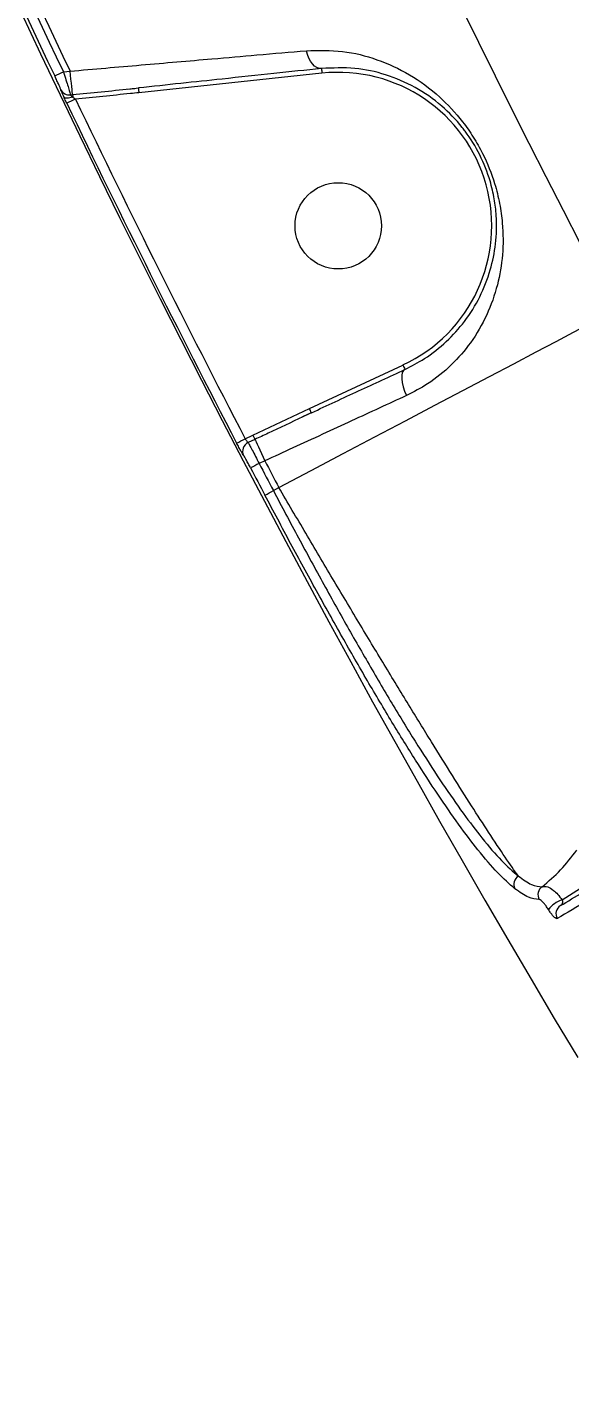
# Model space of a CAD drawing. Header units: millimetres. Extents: x -7245 to 6306, y -6696 to 5973.
# Drawn here: x -3454.4 to -3397.8, y 1660.8 to 1803 of the extents above; entities that cross this region are included whole.
import ezdxf

# ---------------------------------------------------------------- set-up
doc = ezdxf.new("R2010")
doc.units = ezdxf.units.MM
for name, color, linetype in [('DIKOM_ОБЪЕКТ', 7, 'Continuous'), ('DIKOM_РАЗМЕР_ЗОНА', 7, 'Continuous'), ('DIKOM_РАЗМЕР_ОБЪЕКТА', 7, 'Continuous')]:
    doc.layers.add(name, color=color, linetype=linetype)
doc.styles.add('style1', font='arial.ttf', dxfattribs={"width": 0.8})
doc.dimstyles.new('1-50', dxfattribs={"dimtxt": 300, "dimasz": 200, "dimexe": 100, "dimexo": 0, "dimgap": 100, "dimtad": 1, "dimtxsty": 'style1', "dimcen": 200, "dimclrd": 7, "dimclre": 7, "dimclrt": 7, "dimadec": 1, "dimazin": 2, "dimtfac": 1, "dimtmove": 0, "dimatfit": 2, "dimfxl": 0, "dimlwd": 25, "dimlwe": 18, "dimarcsym": 0})

# ---------------------------------------------------------------- blocks, each defined once
blk = doc.blocks.new('*D10')
at = {"layer": 'Defpoints', "color": 0, "transparency": 16777216}
for p in [(-4365.71, 2792.53), (4306.16, 475.6), (4306.16, -5965.27)]:
    blk.add_point(p, dxfattribs=at)
at = {"layer": 'DIKOM_РАЗМЕР_ОБЪЕКТА', "color": 7, "lineweight": 18, "transparency": 16777216}
for p, q in [((-4365.71, 2792.53), (-4365.71, -6065.27)), ((4306.16, 475.6), (4306.16, -6065.27))]:
    blk.add_line(p, q, dxfattribs=at)
at = {"layer": 'DIKOM_РАЗМЕР_ОБЪЕКТА', "color": 7, "lineweight": 25, "transparency": 16777216}
blk.add_line((-4165.71, -5965.27), (4106.16, -5965.27), dxfattribs=at)
at = {"layer": 'DIKOM_РАЗМЕР_ОБЪЕКТА', "color": 7, "transparency": 16777216}
for points in [[(-4165.71, -5931.93), (-4165.71, -5998.6), (-4365.71, -5965.27)], [(4106.16, -5931.93), (4106.16, -5998.6), (4306.16, -5965.27)]]:
    blk.add_solid(points, dxfattribs=at)
at = {"layer": 'DIKOM_РАЗМЕР_ОБЪЕКТА', "color": 7, "transparency": 16777216, "insert": (-85.78, -5712.1), "char_height": 300, "attachment_point": 5, "style": 'style1'}
blk.add_mtext('8650', dxfattribs=at)
blk = doc.blocks.new('*D11')
at = {"layer": 'Defpoints', "color": 0, "transparency": 16777216}
for p in [(-3472.32, 4472.83), (-6199.73, -2928.86), (1850.21, -2928.86)]:
    blk.add_point(p, dxfattribs=at)
at = {"layer": 'DIKOM_РАЗМЕР_ОБЪЕКТА', "color": 7, "lineweight": 18, "transparency": 16777216}
for p, q in [((-3472.32, 4472.83), (-6299.73, 4472.83)), ((1850.21, -2928.86), (-6299.73, -2928.86))]:
    blk.add_line(p, q, dxfattribs=at)
at = {"layer": 'DIKOM_РАЗМЕР_ОБЪЕКТА', "color": 7, "lineweight": 25, "transparency": 16777216}
blk.add_line((-6199.73, 4272.83), (-6199.73, -2728.86), dxfattribs=at)
at = {"layer": 'DIKOM_РАЗМЕР_ОБЪЕКТА', "color": 7, "transparency": 16777216}
for points in [[(-6233.06, 4272.83), (-6166.39, 4272.83), (-6199.73, 4472.83)], [(-6233.06, -2728.86), (-6166.39, -2728.86), (-6199.73, -2928.86)]]:
    blk.add_solid(points, dxfattribs=at)
at = {"layer": 'DIKOM_РАЗМЕР_ОБЪЕКТА', "color": 7, "transparency": 16777216, "insert": (-6452.9, 984.54), "char_height": 300, "attachment_point": 5, "rotation": 90, "style": 'style1'}
blk.add_mtext('7400', dxfattribs=at)
blk = doc.blocks.new('*D13')
at = {"layer": 'Defpoints', "color": 0, "transparency": 16777216}
for p in [(-4231.86, 5972.83), (-6795, -4928.88), (1792.4, -4928.88)]:
    blk.add_point(p, dxfattribs=at)
at = {"layer": 'DIKOM_РАЗМЕР_ЗОНА', "color": 7, "lineweight": 18, "transparency": 16777216}
for p, q in [((-4231.86, 5972.83), (-6895, 5972.83)), ((1792.4, -4928.88), (-6895, -4928.88))]:
    blk.add_line(p, q, dxfattribs=at)
at = {"layer": 'DIKOM_РАЗМЕР_ЗОНА', "color": 7, "lineweight": 25, "transparency": 16777216}
blk.add_line((-6795, 5772.83), (-6795, -4728.88), dxfattribs=at)
at = {"layer": 'DIKOM_РАЗМЕР_ЗОНА', "color": 7, "transparency": 16777216}
for points in [[(-6828.33, 5772.83), (-6761.67, 5772.83), (-6795, 5972.83)], [(-6828.33, -4728.88), (-6761.67, -4728.88), (-6795, -4928.88)]]:
    blk.add_solid(points, dxfattribs=at)
at = {"layer": 'DIKOM_РАЗМЕР_ЗОНА', "color": 7, "transparency": 16777216, "insert": (-7048.17, 972.94), "char_height": 300, "attachment_point": 5, "rotation": 90, "style": 'style1'}
blk.add_mtext('10900', dxfattribs=at)

msp = doc.modelspace()

# ---------------------------------------------------------------- linework, layer by layer
at = {"layer": 'DIKOM_ОБЪЕКТ', "color": 7, "linetype": 'Continuous', "lineweight": 15}
for p, q in [((-3450.601, 1798.393), (-3449.905, 1798.467)), ((-3423.654, 1798.246), (-3442.733, 1796.214)), ((-3449.873, 1795.992), (-3449.644, 1796.016)), ((-3443.885, 1796.594), (-3443.159, 1796.672)), ((-3424.967, 1763.296), (-3415.218, 1767.825)), ((-3430.851, 1760.516), (-3424.967, 1763.296)), ((-3425.098, 1762.684), (-3425.756, 1762.378)), ((-3431.658, 1760.141), (-3430.851, 1760.516)), ((-3430.643, 1760.069), (-3431.349, 1759.741)), ((-3429.604, 1757.833), (-3430.203, 1757.555)), ((-3428.716, 1754.723), (-3428.15, 1755.063)), ((-3398.623, 1712.06), (-3396.32, 1713.524))]:
    msp.add_line(p, q, dxfattribs=at)
at = {"layer": 'DIKOM_ОБЪЕКТ', "color": 7, "linetype": 'Continuous', "lineweight": 15, "flags": 128}
for points in [[(-3423.707, 1798.743), (-3423.947, 1798.755), (-3424.187, 1798.839), (-3424.421, 1798.993), (-3424.641, 1799.214), (-3424.843, 1799.493), (-3425.018, 1799.824), (-3425.163, 1800.196), (-3425.272, 1800.598)], [(-3449.644, 1796.016), (-3449.656, 1796.126), (-3449.675, 1796.308), (-3449.702, 1796.556), (-3449.734, 1796.862), (-3449.772, 1797.219), (-3449.815, 1797.613), (-3449.859, 1798.034), (-3449.905, 1798.467)], [(-3449.617, 1795.762), (-3449.777, 1795.709), (-3449.934, 1795.672), (-3450.083, 1795.651), (-3450.219, 1795.648), (-3450.34, 1795.662), (-3450.44, 1795.693), (-3450.517, 1795.741), (-3450.569, 1795.802)], [(-3428.15, 1755.063), (-3424.774, 1756.841), (-3421.429, 1758.603), (-3418.145, 1760.332), (-3414.953, 1762.013), (-3411.881, 1763.631), (-3408.957, 1765.171), (-3406.208, 1766.619), (-3403.66, 1767.961), (-3401.334, 1769.185), (-3399.253, 1770.282), (-3397.436, 1771.239), (-3395.899, 1772.048), (-3394.655, 1772.703), (-3393.717, 1773.197), (-3393.094, 1773.525)], [(-3415.007, 1767.372), (-3415.168, 1767.243), (-3415.281, 1767.03), (-3415.342, 1766.741), (-3415.347, 1766.388), (-3415.299, 1765.984), (-3415.197, 1765.545), (-3415.046, 1765.089), (-3414.852, 1764.634)], [(-3430.851, 1760.516), (-3430.814, 1760.437), (-3430.778, 1760.36), (-3430.745, 1760.288), (-3430.714, 1760.223), (-3430.689, 1760.167), (-3430.668, 1760.122), (-3430.652, 1760.089), (-3430.643, 1760.069)], [(-3430.643, 1760.069), (-3430.596, 1759.969), (-3430.519, 1759.803), (-3430.414, 1759.577), (-3430.284, 1759.297), (-3430.133, 1758.972), (-3429.966, 1758.612), (-3429.788, 1758.229), (-3429.604, 1757.833)]]:
    msp.add_lwpolyline(points, dxfattribs=at)
at = {"layer": 'DIKOM_ОБЪЕКТ', "color": 7, "linetype": 'Continuous', "lineweight": 15}
msp.add_circle((-3421.96, 1782.336), 4.5, dxfattribs=at)
for centre, radius, start, end in [((-2359.315, 2317.953), 1209.999, 182.23574, 210.952609), ((-2359.315, 2317.953), 1168.375, 183.226978, 207.773022), ((-2359.315, 2317.953), 1209.654, 200.242123, 205.459062), ((-2359.315, 2317.953), 1208.655, 200.242123, 205.459062), ((-2359.315, 2317.953), 1207.995, 200.239562, 205.47007), ((-3540.05, 1985.065), 206.997, 295.32623, 295.60281), ((-3341.133, 1807.279), 83.014, 185.90217, 186.24737), ((-3421.96, 1782.336), 16, 294.92125, 96.07875), ((-3449.986, 1796.98), 0.995, 206.15898, 276.53262), ((-3326.378, 1537.869), 285.521, 115.51116, 115.71171), ((-3371.799, 1804.212), 78.276, 186.01057, 186.19766), ((-2359.315, 2317.953), 1208.749, 205.606201, 207.482585), ((-3349.89, 1806.346), 93.395, 185.92135, 186.22818), ((-2359.315, 2317.953), 1209.748, 205.606201, 207.482585), ((-3157.027, 1887.55), 284.599, 204.87744, 204.97811), ((-3490.092, 1732.752), 71.932, 24.72862, 25.12693), ((-3626.558, 2133.943), 421.562, 297.40165, 297.53751), ((-3430.925, 1758.834), 1.001, 115.0291, 206.6926), ((-3345.531, 1594.632), 183.611, 117.46129, 117.77297), ((-2359.315, 2317.953), 1209.654, 207.623157, 207.774786), ((-2359.315, 2317.953), 1208.655, 207.623157, 207.774786), ((-2359.315, 2317.953), 1207.995, 207.624634, 207.773022), ((-3614.148, 2105.895), 397.123, 297.69156, 297.83571), ((-3402.643, 1713.674), 1.018, 122.30251, 206.37905), ((-3400.14, 1712.592), 1.007, 123.78621, 209.68713), ((-3397.639, 1709.131), 3.09, 108.57855, 141.52553), ((-3398.278, 1710.606), 0.993, 121.36374, 210.73461)]:
    msp.add_arc(centre, radius, start, end, dxfattribs=at)
for points, knots in [([(-3449.905, 1798.467), (-3447.429, 1798.682), (-3442.407, 1799.118), (-3435.889, 1799.682), (-3430.112, 1800.181), (-3426.971, 1800.452), (-3425.272, 1800.598)], [0, 0, 0, 0, 0.2848525, 0.5777423, 0.7715654, 1, 1, 1, 1]), ([(-3425.272, 1800.598), (-3424.005, 1800.624), (-3421.469, 1800.677), (-3417.872, 1799.761), (-3414.497, 1798.215), (-3411.519, 1796.034), (-3409.329, 1793.703), (-3407.869, 1791.616), (-3406.653, 1789.471), (-3405.701, 1787.072), (-3405.103, 1784.645), (-3404.757, 1782.14), (-3404.758, 1779.286), (-3405.301, 1776.099), (-3406.392, 1773.017), (-3408.013, 1770.211), (-3410.107, 1767.788), (-3412.369, 1765.917), (-3414.103, 1765.021), (-3414.852, 1764.634)], [0, 0, 0, 0, 0.0759095, 0.1519087, 0.2286349, 0.3051889, 0.3688588, 0.4016235, 0.4343282, 0.4904553, 0.5282371, 0.5660849, 0.6308792, 0.6957715, 0.7645217, 0.8332288, 0.8936827, 0.954061, 1, 1, 1, 1]), ([(-3450.601, 1798.393), (-3450.574, 1798.309), (-3450.459, 1797.957), (-3450.268, 1797.353), (-3450.066, 1796.694), (-3449.921, 1796.198), (-3449.889, 1796.061), (-3449.873, 1795.992)], [0, 0, 0, 0, 0.0749104, 0.3151183, 0.5451325, 0.7715244, 1, 1, 1, 1]), ([(-3423.707, 1798.743), (-3425.342, 1798.569), (-3428.639, 1798.218), (-3433.612, 1797.689), (-3438.35, 1797.184), (-3441.303, 1796.869), (-3442.786, 1796.711)], [0, 0, 0, 0, 0.2794539, 0.5634185, 0.7807142, 1, 1, 1, 1]), ([(-3415.007, 1767.372), (-3414.315, 1767.73), (-3412.716, 1768.558), (-3410.614, 1770.251), (-3408.665, 1772.416), (-3407.118, 1774.922), (-3406.06, 1777.627), (-3405.488, 1780.443), (-3405.411, 1782.929), (-3405.668, 1785.147), (-3406.148, 1787.251), (-3407.119, 1789.757), (-3408.267, 1791.598), (-3409.593, 1793.321), (-3411.302, 1795.071), (-3413.951, 1796.891), (-3416.973, 1798.168), (-3420.223, 1798.893), (-3422.536, 1798.793), (-3423.707, 1798.743)], [0, 0, 0, 0, 0.0465812, 0.1076539, 0.1703355, 0.2401505, 0.3113882, 0.3759948, 0.4419189, 0.4779912, 0.5149305, 0.5671141, 0.618659, 0.6279707, 0.6895042, 0.7654826, 0.8439888, 0.9210157, 1, 1, 1, 1]), ([(-3450.879, 1796.542), (-3450.892, 1796.583), (-3450.918, 1796.665), (-3451.042, 1796.961), (-3451.216, 1797.351), (-3451.38, 1797.706), (-3451.479, 1797.914), (-3451.503, 1797.963)], [0, 0, 0, 0, 0.225045, 0.4496272, 0.6804122, 0.9239054, 1, 1, 1, 1]), ([(-3450.569, 1795.802), (-3450.617, 1795.91), (-3450.723, 1796.143), (-3450.839, 1796.418), (-3450.866, 1796.5), (-3450.879, 1796.542)], [0, 0, 0, 0, 0.2986057, 0.6490846, 1, 1, 1, 1]), ([(-3450.249, 1795.12), (-3450.281, 1795.188), (-3450.394, 1795.423), (-3450.496, 1795.645), (-3450.569, 1795.802)], [0, 0, 0, 0, 0.2884037, 1, 1, 1, 1]), ([(-3449.873, 1795.992), (-3449.865, 1795.982), (-3449.856, 1795.969), (-3449.811, 1795.925), (-3449.741, 1795.862), (-3449.657, 1795.795), (-3449.617, 1795.762)], [0, 0, 0, 0, 0.2616883, 0.3209192, 0.6714558, 1, 1, 1, 1]), ([(-3449.644, 1796.016), (-3447.653, 1796.214), (-3445.366, 1796.441), (-3443.081, 1796.68), (-3442.786, 1796.711)], [0, 0, 0, 0, 0.8707583, 1, 1, 1, 1]), ([(-3449.617, 1795.762), (-3449.555, 1795.713), (-3449.467, 1795.643), (-3449.375, 1795.572), (-3449.348, 1795.552)], [0, 0, 0, 0, 0.70462, 1, 1, 1, 1]), ([(-3442.733, 1796.214), (-3443.029, 1796.183), (-3445.233, 1795.954), (-3447.439, 1795.738), (-3449.348, 1795.552)], [0, 0, 0, 0, 0.1343461, 1, 1, 1, 1]), ([(-3424.756, 1762.843), (-3423.099, 1763.613), (-3419.755, 1765.166), (-3416.599, 1766.633), (-3415.007, 1767.372)], [0, 0, 0, 0, 0.4956447, 1, 1, 1, 1]), ([(-3414.852, 1764.634), (-3416.736, 1763.766), (-3420.558, 1762.004), (-3425.595, 1759.682), (-3428.636, 1758.28), (-3429.604, 1757.833)], [0, 0, 0, 0, 0.3984891, 0.8084987, 1, 1, 1, 1]), ([(-3424.756, 1762.843), (-3425.058, 1762.701), (-3426.568, 1761.996), (-3428.523, 1761.057), (-3430.187, 1760.281), (-3430.643, 1760.069)], [0, 0, 0, 0, 0.1536723, 0.7682566, 1, 1, 1, 1]), ([(-3431.658, 1760.141), (-3431.627, 1760.093), (-3431.565, 1759.998), (-3431.475, 1759.874), (-3431.401, 1759.784), (-3431.363, 1759.75), (-3431.35, 1759.742), (-3431.349, 1759.741)], [0, 0, 0, 0, 0.2402262, 0.4810075, 0.7222641, 0.9628843, 1, 1, 1, 1]), ([(-3431.819, 1758.385), (-3431.822, 1758.388), (-3431.845, 1758.416), (-3431.923, 1758.538), (-3432.093, 1758.834), (-3432.309, 1759.23), (-3432.466, 1759.53), (-3432.545, 1759.68)], [0, 0, 0, 0, 0.0372442, 0.2781711, 0.5189075, 0.7594986, 1, 1, 1, 1]), ([(-3431.088, 1757.092), (-3431.167, 1757.241), (-3431.326, 1757.541), (-3431.544, 1757.935), (-3431.715, 1758.232), (-3431.793, 1758.351), (-3431.816, 1758.381), (-3431.819, 1758.385)], [0, 0, 0, 0, 0.2404156, 0.4809613, 0.7218537, 0.9628355, 1, 1, 1, 1]), ([(-3431.349, 1759.741), (-3431.344, 1759.734), (-3431.311, 1759.684), (-3431.194, 1759.478), (-3430.927, 1758.976), (-3430.582, 1758.31), (-3430.33, 1757.806), (-3430.203, 1757.555)], [0, 0, 0, 0, 0.0370711, 0.2779414, 0.51872, 0.7593592, 1, 1, 1, 1]), ([(-3403.555, 1713.221), (-3404.135, 1713.731), (-3405.293, 1714.75), (-3407.285, 1717.084), (-3409.385, 1719.86), (-3411.561, 1722.999), (-3413.884, 1726.57), (-3416.341, 1730.547), (-3418.901, 1734.859), (-3421.536, 1739.446), (-3424.22, 1744.253), (-3426.923, 1749.207), (-3428.709, 1752.576), (-3429.6, 1754.258)], [0, 0, 0, 0, 0.1009683, 0.201933, 0.2903334, 0.3790176, 0.4674194, 0.5561144, 0.6450874, 0.7337804, 0.8224234, 0.9113495, 1, 1, 1, 1]), ([(-3428.716, 1754.723), (-3427.845, 1753.075), (-3426.099, 1749.773), (-3423.455, 1744.917), (-3420.829, 1740.207), (-3418.25, 1735.713), (-3415.743, 1731.488), (-3413.336, 1727.594), (-3411.057, 1724.096), (-3408.922, 1721.024), (-3406.86, 1718.307), (-3404.901, 1716.025), (-3403.758, 1715.031), (-3403.187, 1714.535)], [0, 0, 0, 0, 0.0886939, 0.1776691, 0.2663572, 0.3550653, 0.4440587, 0.5327667, 0.6211433, 0.7098, 0.7981768, 0.8990847, 1, 1, 1, 1]), ([(-3403.187, 1714.535), (-3403.618, 1715.143), (-3404.479, 1716.359), (-3406.163, 1718.902), (-3408.028, 1721.796), (-3410.021, 1724.953), (-3412.22, 1728.487), (-3414.605, 1732.371), (-3417.141, 1736.545), (-3419.797, 1740.954), (-3422.541, 1745.552), (-3425.338, 1750.272), (-3427.214, 1753.468), (-3428.15, 1755.063)], [0, 0, 0, 0, 0.1033764, 0.2067514, 0.2946078, 0.3827356, 0.4705937, 0.5587495, 0.6471821, 0.7353372, 0.8234618, 0.9118714, 1, 1, 1, 1]), ([(-3398.795, 1711.453), (-3398.033, 1711.911), (-3396.509, 1712.827), (-3393.601, 1714.574), (-3390.276, 1716.572), (-3387.648, 1718.151), (-3386.335, 1718.94)], [0, 0, 0, 0, 0.2493148, 0.4986262, 0.749315, 1, 1, 1, 1]), ([(-3400.7, 1713.428), (-3400.044, 1713.987), (-3398.727, 1715.109), (-3397.637, 1716.528), (-3397.089, 1717.24)], [0, 0, 0, 0, 0.4978927, 1, 1, 1, 1]), ([(-3386.642, 1717.603), (-3386.816, 1717.498), (-3387.685, 1716.976), (-3389.855, 1715.671), (-3392.877, 1713.856), (-3396.308, 1711.795), (-3398.121, 1710.705), (-3399.132, 1710.098)], [0, 0, 0, 0, 0.0321651, 0.1608324, 0.4183939, 0.675957, 1, 1, 1, 1]), ([(-3403.187, 1714.535), (-3402.712, 1714.194), (-3401.755, 1713.507), (-3401.053, 1713.455), (-3400.7, 1713.428)], [0, 0, 0, 0, 0.4964672, 1, 1, 1, 1]), ([(-3401.015, 1712.093), (-3401.37, 1712.119), (-3402.087, 1712.17), (-3403.063, 1712.869), (-3403.555, 1713.221)], [0, 0, 0, 0, 0.496491, 1, 1, 1, 1]), ([(-3400.7, 1713.428), (-3400.523, 1713.451), (-3400.198, 1713.492), (-3399.596, 1713.129), (-3399.067, 1712.647), (-3398.774, 1712.259), (-3398.623, 1712.06)], [0, 0, 0, 0, 0.3311982, 0.6077494, 0.7983281, 1, 1, 1, 1]), ([(-3400.058, 1711.053), (-3400.141, 1711.18), (-3400.306, 1711.433), (-3400.567, 1711.763), (-3400.837, 1712.041), (-3400.951, 1712.075), (-3401.015, 1712.093)], [0, 0, 0, 0, 0.1850369, 0.3686113, 0.6501391, 1, 1, 1, 1]), ([(-3398.623, 1712.06), (-3398.613, 1712.029), (-3398.595, 1711.977), (-3398.58, 1711.881), (-3398.584, 1711.749), (-3398.641, 1711.592), (-3398.723, 1711.5), (-3398.785, 1711.46), (-3398.795, 1711.453)], [0, 0, 0, 0, 0.0726225, 0.122895, 0.2788687, 0.5488641, 0.9246397, 1, 1, 1, 1]), ([(-3399.132, 1710.098), (-3399.14, 1710.095), (-3399.189, 1710.073), (-3399.326, 1710.133), (-3399.572, 1710.377), (-3399.819, 1710.688), (-3399.978, 1710.931), (-3400.058, 1711.053)], [0, 0, 0, 0, 0.0639555, 0.3886541, 0.6455486, 0.822288, 1, 1, 1, 1])]:
    msp.add_open_spline(points, degree=3, knots=knots, dxfattribs=at)

# ---------------------------------------------------------------- dimensions: what is measured, and where the dimension line sits
at = {"layer": 'DIKOM_РАЗМЕР_ЗОНА'}
dim = msp.add_linear_dim(base=(-6795.001, -4928.879), p1=(-4231.865, 5972.834), p2=(1792.398, -4928.879), angle=90, text='10900', dimstyle='1-50', dxfattribs=at)
dim.commit()
dim.dimension.update_dxf_attribs({"geometry": '*D13', "text_midpoint": (-6795.001, 972.936), "dimtype": 160})
at = {"layer": 'DIKOM_РАЗМЕР_ОБЪЕКТА'}
dim = msp.add_linear_dim(base=(-6199.728, -2928.864), p1=(-3472.315, 4472.834), p2=(1850.213, -2928.864), angle=90, text='7400', dimstyle='1-50', dxfattribs=at)
dim.commit()
dim.dimension.update_dxf_attribs({"geometry": '*D11', "text_midpoint": (-6199.728, 984.539), "dimtype": 160})
dim = msp.add_linear_dim(base=(4306.158, -5965.268), p1=(-4365.714, 2792.532), p2=(4306.158, 475.605), text='8650', dimstyle='1-50', dxfattribs=at)
dim.commit()
dim.dimension.update_dxf_attribs({"geometry": '*D10', "text_midpoint": (-85.784, -5965.268), "dimtype": 160})

doc.saveas('drawing.dxf')
